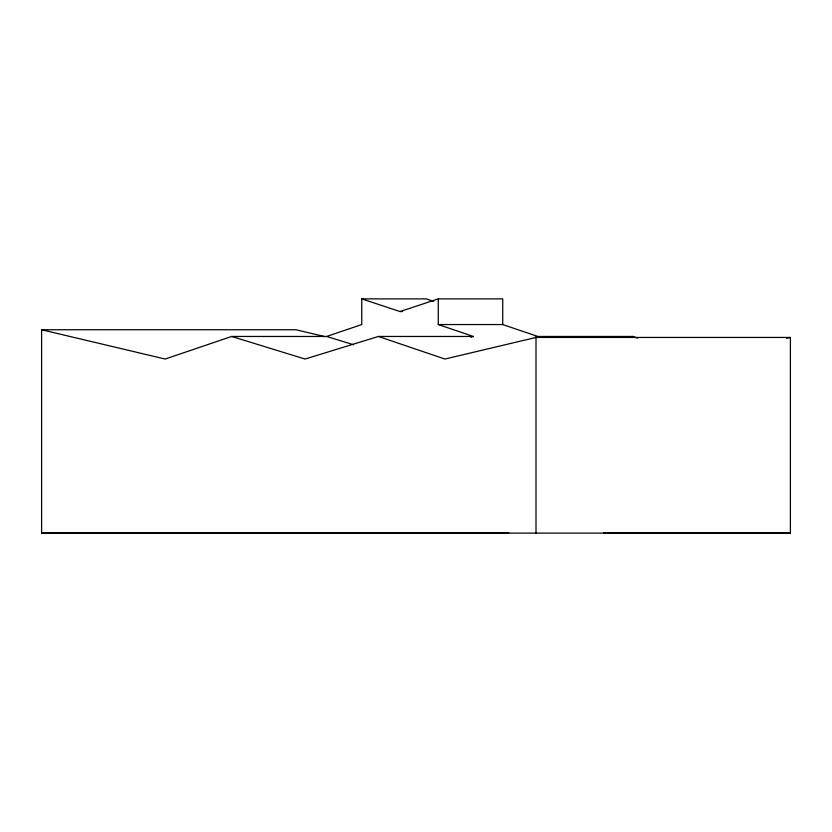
<?xml version="1.0" encoding="UTF-8"?>
<svg xmlns="http://www.w3.org/2000/svg" width="832" height="832" viewBox="0 0 832 832"><rect width="100%" height="100%" fill="white"/><g stroke="black" fill="none" stroke-linecap="round" stroke-linejoin="round"><path stroke-width="1.25" d="M353.558 344.739L326.654 336.461L231.681 336.461L165.162 359.039L41.6 329.753L41.6 533.114L508.83 532.896M326.654 336.461L361.774 324.542L361.774 298.886L426.223 298.886L433.628 301.33M361.774 298.886L400.026 311.553L438.277 298.886L502.726 298.886L502.726 324.542L537.836 336.461L632.809 336.461L637.645 338.104M438.277 298.886L438.277 324.542L473.387 336.461L378.414 336.461L305.053 359.039L231.681 336.461M470.943 337.21L473.387 336.461M535.392 337.21L537.836 336.461M630.365 337.21L632.809 336.461M41.6 533.114L790.4 533.114L790.4 337.449L536.006 337.449L444.933 359.039L378.414 336.461M786.604 338.354L790.4 337.449M400.026 311.553L402.594 311.553M438.277 324.542L502.726 324.542M41.6 329.753L295.994 329.753L325 336.627M603.564 532.896L790.4 533.114M536.006 337.449L536.006 533.114"/></g></svg>
